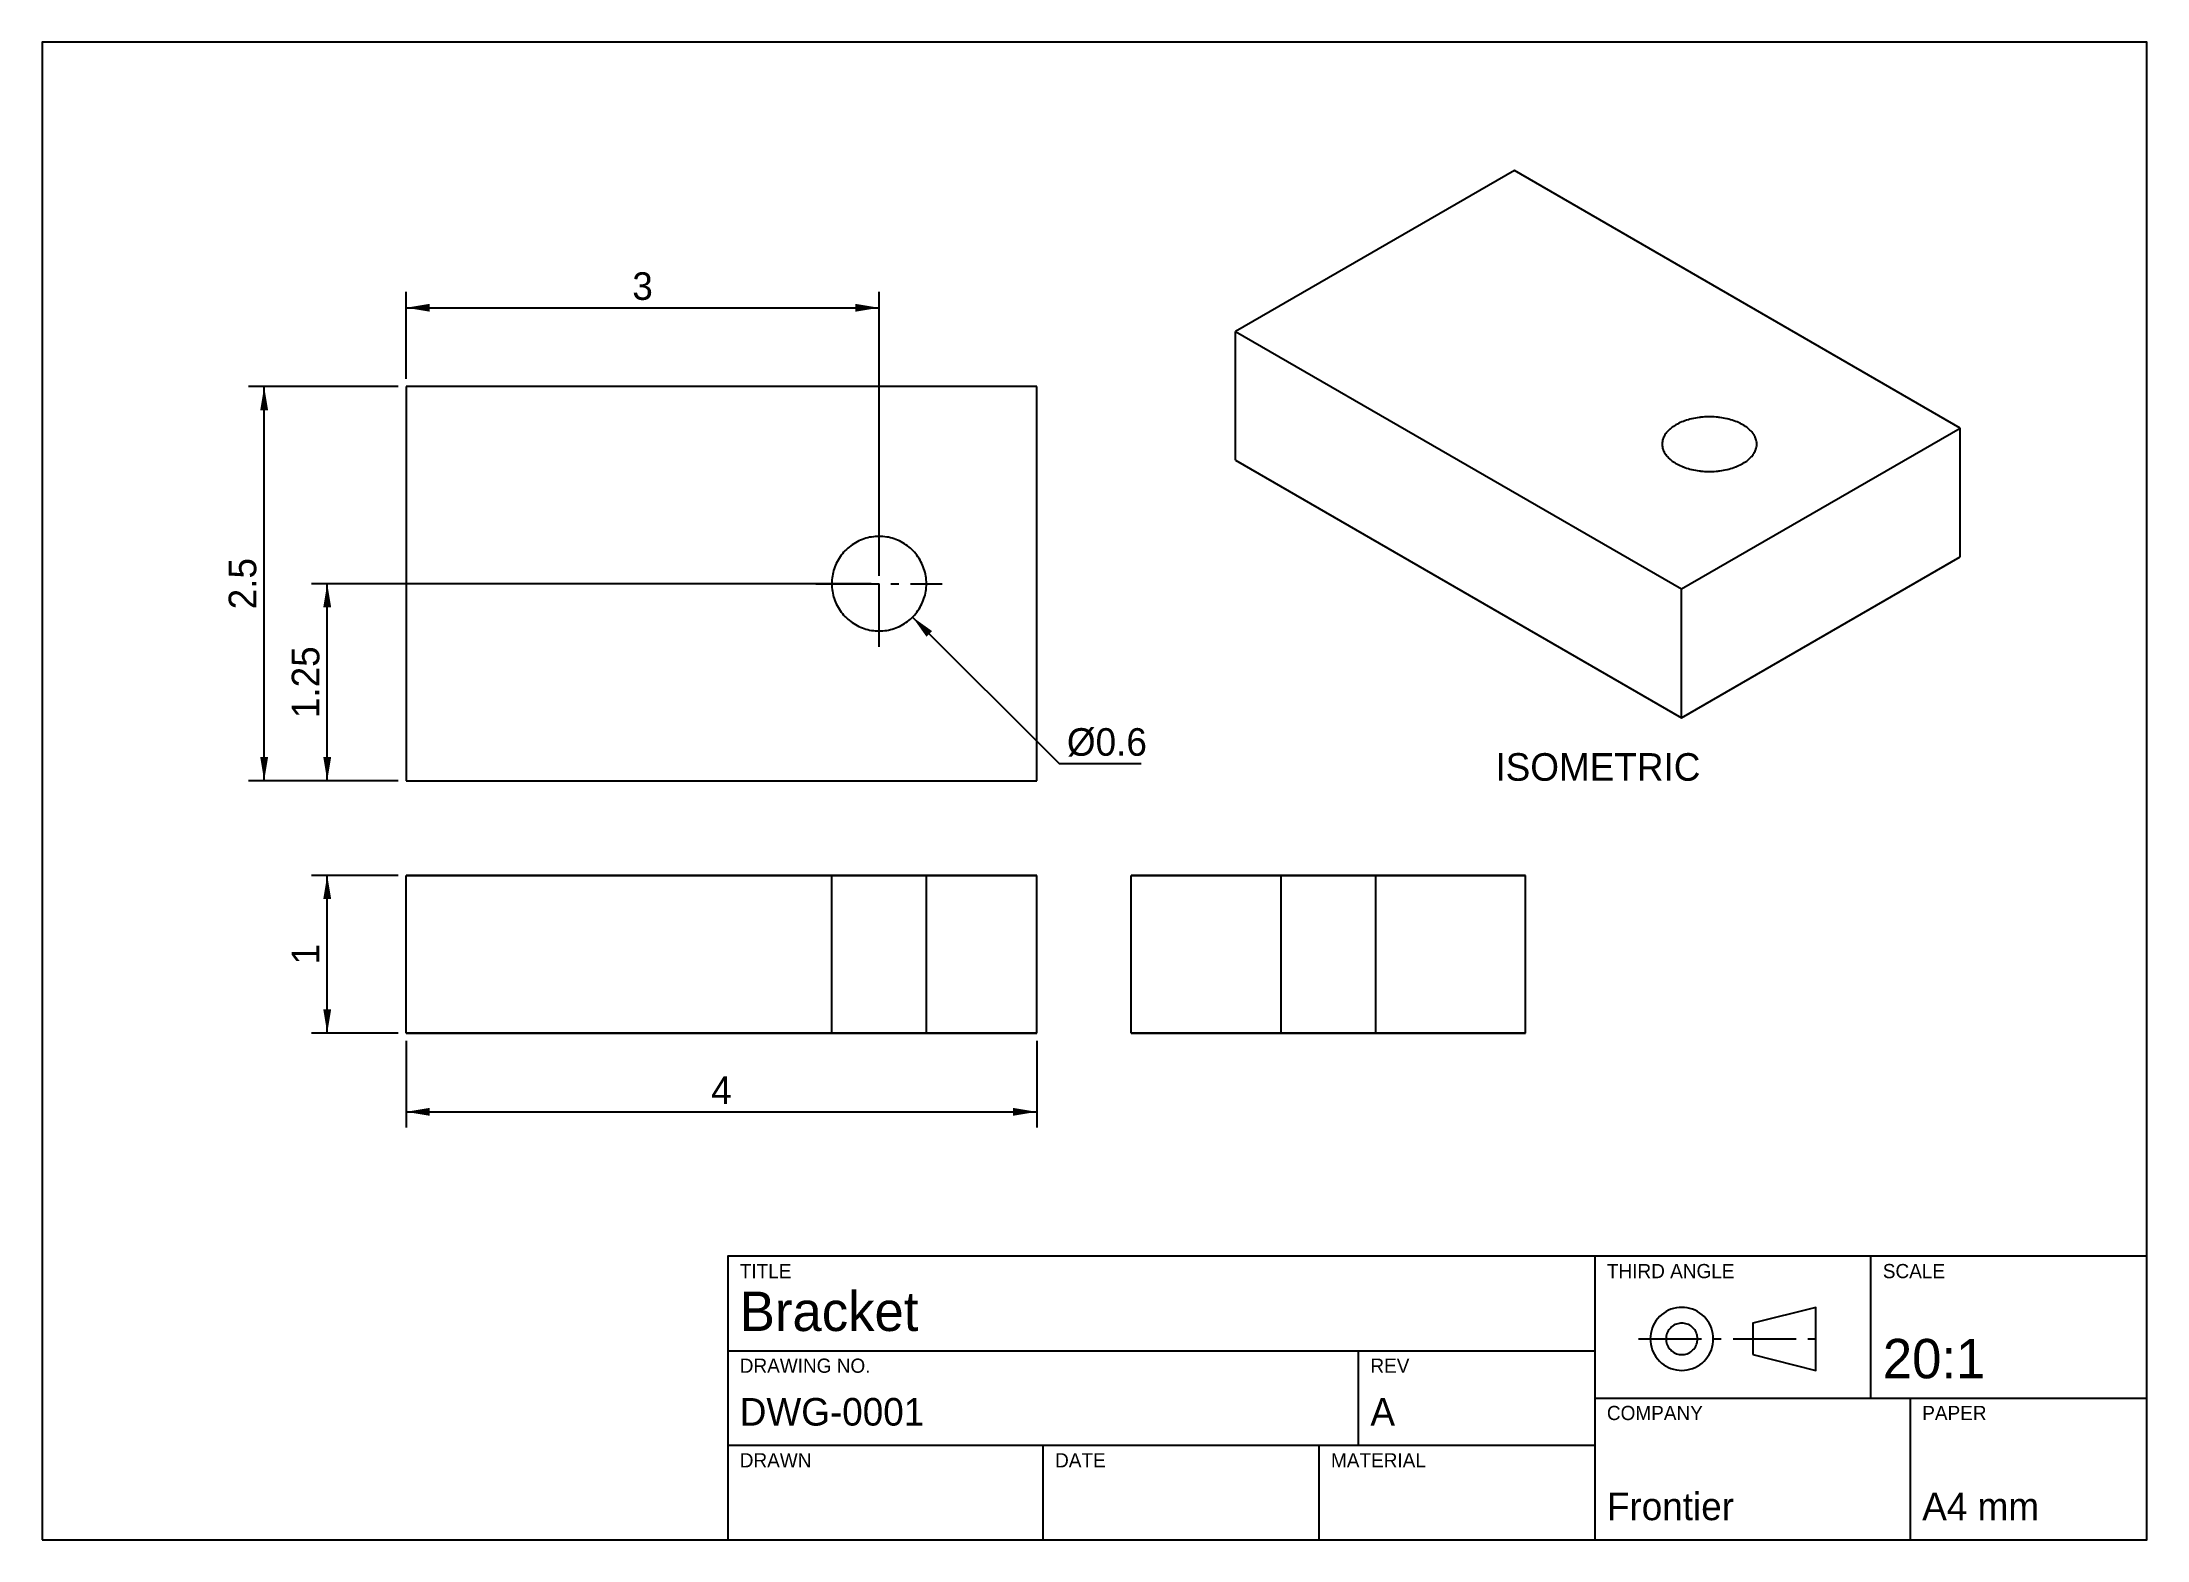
# Model space of a CAD drawing. Extents: x 20 to 287, y 10 to 200.
import ezdxf
from ezdxf.enums import TextEntityAlignment as Align

# ---------------------------------------------------------------- set-up
doc = ezdxf.new("R2010")
doc.units = 0
doc.linetypes.add('CENTER', pattern=[12, 8, -1.5, 1, -1.5])
doc.linetypes.add('HIDDEN', pattern=[4.5, 3, -1.5])
for name, color, linetype in [('BORDER', 7, 'CONTINUOUS'), ('CENTRE', 1, 'CENTER'), ('DIMENSION', 3, 'CONTINUOUS'), ('HIDDEN', 5, 'HIDDEN'), ('TITLE', 7, 'CONTINUOUS'), ('VISIBLE', 7, 'CONTINUOUS')]:
    doc.layers.add(name, color=color, linetype=linetype)
doc.styles.get("Standard").update_dxf_attribs({"font": 'txt', "width": 0.6})

msp = doc.modelspace()

# ---------------------------------------------------------------- linework, layer by layer
at = {"layer": 'BORDER'}
msp.add_lwpolyline([(20, 10), (287, 10), (287, 200), (20, 200), (20, 10)], dxfattribs=at)
at = {"layer": 'CENTRE'}
for p, q in [((126.17, 123.3), (126.17, 139.3)), ((118.17, 131.3), (134.17, 131.3)), ((222.5, 35.5), (246.5, 35.5))]:
    msp.add_line(p, q, dxfattribs=at)
at = {"layer": 'DIMENSION'}
for p, q in [((66.17, 157.3), (66.17, 168.3)), ((126.17, 132.3), (126.17, 168.3)), ((66.17, 166.3), (126.17, 166.3)), ((65.17, 156.3), (46.17, 156.3)), ((48.17, 106.3), (48.17, 156.3)), ((125.17, 131.3), (54.17, 131.3)), ((56.17, 106.3), (56.17, 131.3)), ((65.17, 106.3), (46.17, 106.3)), ((65.17, 106.3), (54.17, 106.3)), ((65.17, 94.3), (54.17, 94.3)), ((56.17, 74.3), (56.17, 94.3)), ((65.17, 74.3), (54.17, 74.3)), ((66.17, 73.3), (66.17, 62.3)), ((146.17, 73.3), (146.17, 62.3)), ((66.17, 64.3), (146.17, 64.3))]:
    msp.add_line(p, q, dxfattribs=at)
msp.add_lwpolyline([(130.42, 127.06), (149, 108.47), (159.4, 108.47)], dxfattribs=at)
for points in [[(66.17, 166.3), (69.17, 165.8), (69.17, 166.8)], [(126.17, 166.3), (123.17, 166.8), (123.17, 165.8)], [(48.17, 156.3), (47.67, 153.3), (48.67, 153.3)], [(56.17, 131.3), (55.67, 128.3), (56.67, 128.3)], [(130.42, 127.06), (132.18, 124.58), (132.89, 125.29)], [(48.17, 106.3), (48.67, 109.3), (47.67, 109.3)], [(56.17, 106.3), (56.67, 109.3), (55.67, 109.3)], [(56.17, 94.3), (55.67, 91.3), (56.67, 91.3)], [(56.17, 74.3), (56.67, 77.3), (55.67, 77.3)], [(66.17, 64.3), (69.17, 63.8), (69.17, 64.8)], [(146.17, 64.3), (143.17, 64.8), (143.17, 63.8)]]:
    msp.add_solid(points, dxfattribs=at)
at = {"layer": 'HIDDEN'}
for points in [[(120.17, 74.3), (120.17, 74.59), (120.17, 74.91), (120.17, 75.22), (120.17, 75.23), (120.17, 75.53), (120.17, 75.84), (120.17, 76.16), (120.17, 76.19), (120.17, 76.47), (120.17, 76.78), (120.17, 77.1), (120.17, 77.14), (120.17, 77.41), (120.17, 77.72), (120.17, 78.04), (120.17, 78.1), (120.17, 78.35), (120.17, 78.66), (120.17, 78.98), (120.17, 79.05), (120.17, 79.29), (120.17, 79.6), (120.17, 79.92), (120.17, 80), (120.17, 80.23), (120.17, 80.54), (120.17, 80.85), (120.17, 80.96), (120.17, 81.17), (120.17, 81.48), (120.17, 81.79), (120.17, 81.91), (120.17, 82.11), (120.17, 82.42), (120.17, 82.73), (120.17, 82.87), (120.17, 83.05), (120.17, 83.36), (120.17, 83.67), (120.17, 83.82), (120.17, 83.99), (120.17, 84.3), (120.17, 84.61), (120.17, 84.78), (120.17, 84.93), (120.17, 85.24), (120.17, 85.55), (120.17, 85.73), (120.17, 85.86), (120.17, 86.18), (120.17, 86.49), (120.17, 86.68), (120.17, 86.8), (120.17, 87.12), (120.17, 87.43), (120.17, 87.64), (120.17, 87.74), (120.17, 88.06), (120.17, 88.37), (120.17, 88.59), (120.17, 88.68), (120.17, 89), (120.17, 89.31), (120.17, 89.55), (120.17, 89.62), (120.17, 89.94), (120.17, 90.25), (120.17, 90.5), (120.17, 90.56), (120.17, 90.87), (120.17, 91.19), (120.17, 91.46), (120.17, 91.5), (120.17, 91.81), (120.17, 92.13), (120.17, 92.41), (120.17, 92.44), (120.17, 92.75), (120.17, 93.07), (120.17, 93.36), (120.17, 93.38), (120.17, 93.69), (120.17, 94.01), (120.17, 94.3)], [(132.17, 74.3), (132.17, 74.59), (132.17, 74.91), (132.17, 75.22), (132.17, 75.23), (132.17, 75.53), (132.17, 75.84), (132.17, 76.16), (132.17, 76.19), (132.17, 76.47), (132.17, 76.78), (132.17, 77.1), (132.17, 77.14), (132.17, 77.41), (132.17, 77.72), (132.17, 78.04), (132.17, 78.1), (132.17, 78.35), (132.17, 78.66), (132.17, 78.98), (132.17, 79.05), (132.17, 79.29), (132.17, 79.6), (132.17, 79.92), (132.17, 80), (132.17, 80.23), (132.17, 80.54), (132.17, 80.85), (132.17, 80.96), (132.17, 81.17), (132.17, 81.48), (132.17, 81.79), (132.17, 81.91), (132.17, 82.11), (132.17, 82.42), (132.17, 82.73), (132.17, 82.87), (132.17, 83.05), (132.17, 83.36), (132.17, 83.67), (132.17, 83.82), (132.17, 83.99), (132.17, 84.3), (132.17, 84.61), (132.17, 84.78), (132.17, 84.93), (132.17, 85.24), (132.17, 85.55), (132.17, 85.73), (132.17, 85.86), (132.17, 86.18), (132.17, 86.49), (132.17, 86.68), (132.17, 86.8), (132.17, 87.12), (132.17, 87.43), (132.17, 87.64), (132.17, 87.74), (132.17, 88.06), (132.17, 88.37), (132.17, 88.59), (132.17, 88.68), (132.17, 89), (132.17, 89.31), (132.17, 89.55), (132.17, 89.62), (132.17, 89.94), (132.17, 90.25), (132.17, 90.5), (132.17, 90.56), (132.17, 90.87), (132.17, 91.19), (132.17, 91.46), (132.17, 91.5), (132.17, 91.81), (132.17, 92.13), (132.17, 92.41), (132.17, 92.44), (132.17, 92.75), (132.17, 93.07), (132.17, 93.36), (132.17, 93.38), (132.17, 93.69), (132.17, 94.01), (132.17, 94.3)], [(177.17, 74.3), (177.17, 74.59), (177.17, 74.91), (177.17, 75.22), (177.17, 75.23), (177.17, 75.53), (177.17, 75.84), (177.17, 76.16), (177.17, 76.19), (177.17, 76.47), (177.17, 76.78), (177.17, 77.1), (177.17, 77.14), (177.17, 77.41), (177.17, 77.72), (177.17, 78.04), (177.17, 78.1), (177.17, 78.35), (177.17, 78.66), (177.17, 78.98), (177.17, 79.05), (177.17, 79.29), (177.17, 79.6), (177.17, 79.92), (177.17, 80), (177.17, 80.23), (177.17, 80.54), (177.17, 80.85), (177.17, 80.96), (177.17, 81.17), (177.17, 81.48), (177.17, 81.79), (177.17, 81.91), (177.17, 82.11), (177.17, 82.42), (177.17, 82.73), (177.17, 82.87), (177.17, 83.05), (177.17, 83.36), (177.17, 83.67), (177.17, 83.82), (177.17, 83.99), (177.17, 84.3), (177.17, 84.61), (177.17, 84.78), (177.17, 84.93), (177.17, 85.24), (177.17, 85.55), (177.17, 85.73), (177.17, 85.86), (177.17, 86.18), (177.17, 86.49), (177.17, 86.68), (177.17, 86.8), (177.17, 87.12), (177.17, 87.43), (177.17, 87.64), (177.17, 87.74), (177.17, 88.06), (177.17, 88.37), (177.17, 88.59), (177.17, 88.68), (177.17, 89), (177.17, 89.31), (177.17, 89.55), (177.17, 89.62), (177.17, 89.94), (177.17, 90.25), (177.17, 90.5), (177.17, 90.56), (177.17, 90.87), (177.17, 91.19), (177.17, 91.46), (177.17, 91.5), (177.17, 91.81), (177.17, 92.13), (177.17, 92.41), (177.17, 92.44), (177.17, 92.75), (177.17, 93.07), (177.17, 93.36), (177.17, 93.38), (177.17, 93.69), (177.17, 94.01), (177.17, 94.3)], [(189.17, 74.3), (189.17, 74.59), (189.17, 74.91), (189.17, 75.22), (189.17, 75.23), (189.17, 75.53), (189.17, 75.84), (189.17, 76.16), (189.17, 76.19), (189.17, 76.47), (189.17, 76.78), (189.17, 77.1), (189.17, 77.14), (189.17, 77.41), (189.17, 77.72), (189.17, 78.04), (189.17, 78.1), (189.17, 78.35), (189.17, 78.66), (189.17, 78.98), (189.17, 79.05), (189.17, 79.29), (189.17, 79.6), (189.17, 79.92), (189.17, 80), (189.17, 80.23), (189.17, 80.54), (189.17, 80.85), (189.17, 80.96), (189.17, 81.17), (189.17, 81.48), (189.17, 81.79), (189.17, 81.91), (189.17, 82.11), (189.17, 82.42), (189.17, 82.73), (189.17, 82.87), (189.17, 83.05), (189.17, 83.36), (189.17, 83.67), (189.17, 83.82), (189.17, 83.99), (189.17, 84.3), (189.17, 84.61), (189.17, 84.78), (189.17, 84.93), (189.17, 85.24), (189.17, 85.55), (189.17, 85.73), (189.17, 85.86), (189.17, 86.18), (189.17, 86.49), (189.17, 86.68), (189.17, 86.8), (189.17, 87.12), (189.17, 87.43), (189.17, 87.64), (189.17, 87.74), (189.17, 88.06), (189.17, 88.37), (189.17, 88.59), (189.17, 88.68), (189.17, 89), (189.17, 89.31), (189.17, 89.55), (189.17, 89.62), (189.17, 89.94), (189.17, 90.25), (189.17, 90.5), (189.17, 90.56), (189.17, 90.87), (189.17, 91.19), (189.17, 91.46), (189.17, 91.5), (189.17, 91.81), (189.17, 92.13), (189.17, 92.41), (189.17, 92.44), (189.17, 92.75), (189.17, 93.07), (189.17, 93.36), (189.17, 93.38), (189.17, 93.69), (189.17, 94.01), (189.17, 94.3)]]:
    msp.add_lwpolyline(points, dxfattribs=at)
at = {"layer": 'TITLE'}
for p, q in [((217, 10), (217, 46)), ((252, 28), (252, 46)), ((107, 34), (217, 34)), ((187, 22), (187, 34)), ((217, 28), (287, 28)), ((257, 10), (257, 28)), ((107, 22), (217, 22)), ((147, 10), (147, 22)), ((182, 10), (182, 22))]:
    msp.add_line(p, q, dxfattribs=at)
for points in [[(107, 10), (287, 10), (287, 46), (107, 46), (107, 10)], [(232, 35.5), (231.98, 35.85), (231.94, 36.19), (231.86, 36.54), (231.76, 36.87), (231.63, 37.19), (231.46, 37.5), (231.28, 37.79), (231.06, 38.07), (230.83, 38.33), (230.57, 38.56), (230.29, 38.78), (230, 38.96), (229.69, 39.13), (229.37, 39.26), (229.04, 39.36), (228.69, 39.44), (228.35, 39.48), (228, 39.5), (227.65, 39.48), (227.31, 39.44), (226.96, 39.36), (226.63, 39.26), (226.31, 39.13), (226, 38.96), (225.71, 38.78), (225.43, 38.56), (225.17, 38.33), (224.94, 38.07), (224.72, 37.79), (224.54, 37.5), (224.37, 37.19), (224.24, 36.87), (224.14, 36.54), (224.06, 36.19), (224.02, 35.85), (224, 35.5), (224.02, 35.15), (224.06, 34.81), (224.14, 34.46), (224.24, 34.13), (224.37, 33.81), (224.54, 33.5), (224.72, 33.21), (224.94, 32.93), (225.17, 32.67), (225.43, 32.44), (225.71, 32.22), (226, 32.04), (226.31, 31.87), (226.63, 31.74), (226.96, 31.64), (227.31, 31.56), (227.65, 31.52), (228, 31.5), (228.35, 31.52), (228.69, 31.56), (229.04, 31.64), (229.37, 31.74), (229.69, 31.87), (230, 32.04), (230.29, 32.22), (230.57, 32.44), (230.83, 32.67), (231.06, 32.93), (231.28, 33.21), (231.46, 33.5), (231.63, 33.81), (231.76, 34.13), (231.86, 34.46), (231.94, 34.81), (231.98, 35.15), (232, 35.5)], [(230, 35.5), (229.99, 35.67), (229.97, 35.85), (229.93, 36.02), (229.88, 36.18), (229.81, 36.35), (229.73, 36.5), (229.64, 36.65), (229.53, 36.79), (229.41, 36.91), (229.29, 37.03), (229.15, 37.14), (229, 37.23), (228.85, 37.31), (228.68, 37.38), (228.52, 37.43), (228.35, 37.47), (228.17, 37.49), (228, 37.5), (227.83, 37.49), (227.65, 37.47), (227.48, 37.43), (227.32, 37.38), (227.15, 37.31), (227, 37.23), (226.85, 37.14), (226.71, 37.03), (226.59, 36.91), (226.47, 36.79), (226.36, 36.65), (226.27, 36.5), (226.19, 36.35), (226.12, 36.18), (226.07, 36.02), (226.03, 35.85), (226.01, 35.67), (226, 35.5), (226.01, 35.33), (226.03, 35.15), (226.07, 34.98), (226.12, 34.82), (226.19, 34.65), (226.27, 34.5), (226.36, 34.35), (226.47, 34.21), (226.59, 34.09), (226.71, 33.97), (226.85, 33.86), (227, 33.77), (227.15, 33.69), (227.32, 33.62), (227.48, 33.57), (227.65, 33.53), (227.83, 33.51), (228, 33.5), (228.17, 33.51), (228.35, 33.53), (228.52, 33.57), (228.68, 33.62), (228.85, 33.69), (229, 33.77), (229.15, 33.86), (229.29, 33.97), (229.41, 34.09), (229.53, 34.21), (229.64, 34.35), (229.73, 34.5), (229.81, 34.65), (229.88, 34.82), (229.93, 34.98), (229.97, 35.15), (229.99, 35.33), (230, 35.5)], [(237, 33.5), (245, 31.5), (245, 39.5), (237, 37.5), (237, 33.5)]]:
    msp.add_lwpolyline(points, dxfattribs=at)
at = {"layer": 'VISIBLE'}
for p, q in [((206.76, 183.7), (171.4, 163.29)), ((263.33, 151.04), (206.76, 183.7)), ((171.4, 163.29), (227.97, 130.63)), ((171.4, 146.96), (171.4, 163.29)), ((146.17, 156.3), (66.17, 156.3)), ((66.17, 156.3), (66.17, 106.3)), ((66.17, 156.3), (66.17, 106.3)), ((146.17, 156.3), (66.17, 156.3)), ((146.17, 106.3), (146.17, 156.3)), ((146.17, 106.3), (146.17, 156.3)), ((227.97, 130.63), (263.33, 151.04)), ((263.33, 134.71), (263.33, 151.04)), ((171.4, 146.96), (227.97, 114.3)), ((227.97, 114.3), (263.33, 134.71)), ((227.97, 114.3), (227.97, 130.63)), ((66.17, 106.3), (146.17, 106.3)), ((66.17, 106.3), (146.17, 106.3)), ((146.17, 94.3), (66.17, 94.3)), ((66.17, 94.3), (146.17, 94.3)), ((66.17, 74.3), (66.17, 94.3)), ((66.17, 74.3), (66.17, 94.3)), ((146.17, 74.3), (146.17, 94.3)), ((146.17, 74.3), (146.17, 94.3)), ((208.17, 94.3), (158.17, 94.3)), ((158.17, 94.3), (208.17, 94.3)), ((158.17, 74.3), (158.17, 94.3)), ((158.17, 74.3), (158.17, 94.3)), ((208.17, 74.3), (208.17, 94.3)), ((208.17, 74.3), (208.17, 94.3)), ((146.17, 74.3), (66.17, 74.3)), ((66.17, 74.3), (146.17, 74.3)), ((208.17, 74.3), (158.17, 74.3)), ((158.17, 74.3), (208.17, 74.3))]:
    msp.add_line(p, q, dxfattribs=at)
for points in [[(235.75, 146.55), (235.92, 146.65), (236.08, 146.76), (236.23, 146.86), (236.37, 146.98), (236.5, 147.08), (236.51, 147.09), (236.64, 147.21), (236.76, 147.33), (236.87, 147.45), (236.98, 147.58), (237.05, 147.67), (237.07, 147.71), (237.16, 147.84), (237.23, 147.97), (237.3, 148.1), (237.36, 148.24), (237.39, 148.32), (237.41, 148.38), (237.45, 148.51), (237.48, 148.65), (237.5, 148.79), (237.51, 148.93), (237.51, 149), (237.51, 149.07), (237.5, 149.21), (237.48, 149.35), (237.45, 149.49), (237.41, 149.62), (237.39, 149.68), (237.36, 149.76), (237.3, 149.9), (237.23, 150.03), (237.16, 150.16), (237.07, 150.29), (237.05, 150.33), (236.98, 150.42), (236.87, 150.55), (236.76, 150.67), (236.64, 150.79), (236.51, 150.91), (236.5, 150.92), (236.37, 151.02), (236.23, 151.14), (236.08, 151.24), (235.92, 151.35), (235.75, 151.45), (235.57, 151.55), (235.39, 151.64), (235.21, 151.73), (235.01, 151.81), (234.84, 151.88), (234.81, 151.89), (234.61, 151.96), (234.4, 152.03), (234.19, 152.1), (233.97, 152.16), (233.8, 152.2), (233.75, 152.21), (233.52, 152.26), (233.29, 152.31), (233.06, 152.35), (232.82, 152.38), (232.68, 152.4), (232.59, 152.41), (232.35, 152.43), (232.11, 152.45), (231.87, 152.46), (231.63, 152.46), (231.51, 152.46), (231.39, 152.46), (231.14, 152.46), (230.9, 152.45), (230.66, 152.43), (230.42, 152.41), (230.34, 152.4), (230.19, 152.38), (229.95, 152.35), (229.72, 152.31), (229.49, 152.26), (229.27, 152.21), (229.21, 152.2), (229.04, 152.16), (228.83, 152.1), (228.61, 152.03), (228.4, 151.96), (228.2, 151.89), (228.17, 151.88), (228, 151.81), (227.81, 151.73), (227.62, 151.64), (227.44, 151.55), (227.26, 151.45), (227.1, 151.35), (226.94, 151.24), (226.78, 151.14), (226.64, 151.02), (226.52, 150.92), (226.5, 150.91), (226.37, 150.79), (226.25, 150.67), (226.14, 150.55), (226.03, 150.42), (225.96, 150.33), (225.94, 150.29), (225.85, 150.16), (225.78, 150.03), (225.71, 149.9), (225.65, 149.76), (225.62, 149.68), (225.6, 149.62), (225.57, 149.49), (225.54, 149.35), (225.52, 149.21), (225.51, 149.07), (225.51, 149), (225.51, 148.93), (225.52, 148.79), (225.54, 148.65), (225.57, 148.51), (225.6, 148.38), (225.62, 148.32), (225.65, 148.24), (225.71, 148.1), (225.78, 147.97), (225.85, 147.84), (225.94, 147.71), (225.96, 147.67), (226.03, 147.58), (226.14, 147.45), (226.25, 147.33), (226.37, 147.21), (226.5, 147.09), (226.52, 147.08), (226.64, 146.98), (226.78, 146.86), (226.94, 146.76), (227.1, 146.65), (227.26, 146.55), (227.44, 146.45), (227.62, 146.36), (227.81, 146.27), (228, 146.19), (228.17, 146.12), (228.2, 146.11), (228.4, 146.04), (228.61, 145.97), (228.83, 145.9), (229.04, 145.84), (229.21, 145.8), (229.27, 145.79), (229.49, 145.74), (229.72, 145.69), (229.95, 145.65), (230.19, 145.62), (230.34, 145.6), (230.42, 145.59), (230.66, 145.57), (230.9, 145.55), (231.14, 145.54), (231.39, 145.54), (231.51, 145.54), (231.63, 145.54), (231.87, 145.54), (232.11, 145.55), (232.35, 145.57), (232.59, 145.59), (232.68, 145.6), (232.82, 145.62), (233.06, 145.65), (233.29, 145.69), (233.52, 145.74), (233.75, 145.79), (233.8, 145.8), (233.97, 145.84), (234.19, 145.9), (234.4, 145.97), (234.61, 146.04), (234.81, 146.11), (234.84, 146.12), (235.01, 146.19), (235.21, 146.27), (235.39, 146.36), (235.57, 146.45), (235.75, 146.55)], [(132.17, 131.3), (132.17, 131.54), (132.15, 131.78), (132.13, 132.02), (132.1, 132.26), (132.05, 132.5), (132, 132.73), (131.94, 132.97), (131.87, 133.2), (131.78, 133.43), (131.69, 133.65), (131.59, 133.87), (131.49, 134.09), (131.37, 134.3), (131.24, 134.51), (131.11, 134.71), (130.97, 134.9), (130.82, 135.09), (130.66, 135.28), (130.5, 135.46), (130.33, 135.63), (130.15, 135.79), (129.97, 135.95), (129.78, 136.1), (129.58, 136.24), (129.38, 136.37), (129.17, 136.5), (128.96, 136.61), (128.75, 136.72), (128.53, 136.82), (128.3, 136.91), (128.07, 136.99), (127.84, 137.06), (127.61, 137.12), (127.37, 137.18), (127.14, 137.22), (126.9, 137.26), (126.66, 137.28), (126.42, 137.29), (126.17, 137.3), (125.93, 137.29), (125.69, 137.28), (125.45, 137.26), (125.21, 137.22), (124.97, 137.18), (124.74, 137.12), (124.5, 137.06), (124.27, 136.99), (124.05, 136.91), (123.82, 136.82), (123.6, 136.72), (123.39, 136.61), (123.17, 136.5), (122.97, 136.37), (122.77, 136.24), (122.57, 136.1), (122.38, 135.95), (122.2, 135.79), (122.02, 135.63), (121.85, 135.46), (121.68, 135.28), (121.53, 135.09), (121.38, 134.9), (121.24, 134.71), (121.1, 134.51), (120.98, 134.3), (120.86, 134.09), (120.75, 133.87), (120.65, 133.65), (120.56, 133.43), (120.48, 133.2), (120.41, 132.97), (120.35, 132.73), (120.3, 132.5), (120.25, 132.26), (120.22, 132.02), (120.19, 131.78), (120.18, 131.54), (120.17, 131.3), (120.18, 131.06), (120.19, 130.82), (120.22, 130.58), (120.25, 130.34), (120.3, 130.1), (120.35, 129.86), (120.41, 129.63), (120.48, 129.4), (120.56, 129.17), (120.65, 128.95), (120.75, 128.73), (120.86, 128.51), (120.98, 128.3), (121.1, 128.09), (121.24, 127.89), (121.38, 127.69), (121.53, 127.5), (121.68, 127.32), (121.85, 127.14), (122.02, 126.97), (122.2, 126.81), (122.38, 126.65), (122.57, 126.5), (122.77, 126.36), (122.97, 126.23), (123.17, 126.1), (123.39, 125.99), (123.6, 125.88), (123.82, 125.78), (124.05, 125.69), (124.27, 125.61), (124.5, 125.54), (124.74, 125.47), (124.97, 125.42), (125.21, 125.38), (125.45, 125.34), (125.69, 125.32), (125.93, 125.3), (126.17, 125.3), (126.42, 125.3), (126.66, 125.32), (126.9, 125.34), (127.14, 125.38), (127.37, 125.42), (127.61, 125.47), (127.84, 125.54), (128.07, 125.61), (128.3, 125.69), (128.53, 125.78), (128.75, 125.88), (128.96, 125.99), (129.17, 126.1), (129.38, 126.23), (129.58, 126.36), (129.78, 126.5), (129.97, 126.65), (130.15, 126.81), (130.33, 126.97), (130.5, 127.14), (130.66, 127.32), (130.82, 127.5), (130.97, 127.69), (131.11, 127.89), (131.24, 128.09), (131.37, 128.3), (131.49, 128.51), (131.59, 128.73), (131.69, 128.95), (131.78, 129.17), (131.87, 129.4), (131.94, 129.63), (132, 129.86), (132.05, 130.1), (132.1, 130.34), (132.13, 130.58), (132.15, 130.82), (132.17, 131.06), (132.17, 131.3)], [(132.17, 131.3), (132.17, 131.54), (132.15, 131.78), (132.13, 132.02), (132.1, 132.26), (132.05, 132.5), (132, 132.73), (131.94, 132.97), (131.87, 133.2), (131.78, 133.43), (131.69, 133.65), (131.59, 133.87), (131.49, 134.09), (131.37, 134.3), (131.24, 134.51), (131.11, 134.71), (130.97, 134.9), (130.82, 135.09), (130.66, 135.28), (130.5, 135.46), (130.33, 135.63), (130.15, 135.79), (129.97, 135.95), (129.78, 136.1), (129.58, 136.24), (129.38, 136.37), (129.17, 136.5), (128.96, 136.61), (128.75, 136.72), (128.53, 136.82), (128.3, 136.91), (128.07, 136.99), (127.84, 137.06), (127.61, 137.12), (127.37, 137.18), (127.14, 137.22), (126.9, 137.26), (126.66, 137.28), (126.42, 137.29), (126.17, 137.3), (125.93, 137.29), (125.69, 137.28), (125.45, 137.26), (125.21, 137.22), (124.97, 137.18), (124.74, 137.12), (124.5, 137.06), (124.27, 136.99), (124.05, 136.91), (123.82, 136.82), (123.6, 136.72), (123.39, 136.61), (123.17, 136.5), (122.97, 136.37), (122.77, 136.24), (122.57, 136.1), (122.38, 135.95), (122.2, 135.79), (122.02, 135.63), (121.85, 135.46), (121.68, 135.28), (121.53, 135.09), (121.38, 134.9), (121.24, 134.71), (121.1, 134.51), (120.98, 134.3), (120.86, 134.09), (120.75, 133.87), (120.65, 133.65), (120.56, 133.43), (120.48, 133.2), (120.41, 132.97), (120.35, 132.73), (120.3, 132.5), (120.25, 132.26), (120.22, 132.02), (120.19, 131.78), (120.18, 131.54), (120.17, 131.3), (120.18, 131.06), (120.19, 130.82), (120.22, 130.58), (120.25, 130.34), (120.3, 130.1), (120.35, 129.86), (120.41, 129.63), (120.48, 129.4), (120.56, 129.17), (120.65, 128.95), (120.75, 128.73), (120.86, 128.51), (120.98, 128.3), (121.1, 128.09), (121.24, 127.89), (121.38, 127.69), (121.53, 127.5), (121.68, 127.32), (121.85, 127.14), (122.02, 126.97), (122.2, 126.81), (122.38, 126.65), (122.57, 126.5), (122.77, 126.36), (122.97, 126.23), (123.17, 126.1), (123.39, 125.99), (123.6, 125.88), (123.82, 125.78), (124.05, 125.69), (124.27, 125.61), (124.5, 125.54), (124.74, 125.47), (124.97, 125.42), (125.21, 125.38), (125.45, 125.34), (125.69, 125.32), (125.93, 125.3), (126.17, 125.3), (126.42, 125.3), (126.66, 125.32), (126.9, 125.34), (127.14, 125.38), (127.37, 125.42), (127.61, 125.47), (127.84, 125.54), (128.07, 125.61), (128.3, 125.69), (128.53, 125.78), (128.75, 125.88), (128.96, 125.99), (129.17, 126.1), (129.38, 126.23), (129.58, 126.36), (129.78, 126.5), (129.97, 126.65), (130.15, 126.81), (130.33, 126.97), (130.5, 127.14), (130.66, 127.32), (130.82, 127.5), (130.97, 127.69), (131.11, 127.89), (131.24, 128.09), (131.37, 128.3), (131.49, 128.51), (131.59, 128.73), (131.69, 128.95), (131.78, 129.17), (131.87, 129.4), (131.94, 129.63), (132, 129.86), (132.05, 130.1), (132.1, 130.34), (132.13, 130.58), (132.15, 130.82), (132.17, 131.06), (132.17, 131.3)], [(132.17, 94.3), (132.17, 94.3), (132.15, 94.3), (132.13, 94.3), (132.1, 94.3), (132.05, 94.3), (132, 94.3), (131.99, 94.3), (131.94, 94.3), (131.87, 94.3), (131.78, 94.3), (131.69, 94.3), (131.59, 94.3), (131.49, 94.3), (131.43, 94.3), (131.37, 94.3), (131.24, 94.3), (131.11, 94.3), (130.97, 94.3), (130.82, 94.3), (130.66, 94.3), (130.55, 94.3), (130.5, 94.3), (130.33, 94.3), (130.15, 94.3), (129.97, 94.3), (129.78, 94.3), (129.58, 94.3), (129.39, 94.3), (129.38, 94.3), (129.17, 94.3), (128.96, 94.3), (128.75, 94.3), (128.53, 94.3), (128.3, 94.3), (128.07, 94.3), (128.03, 94.3), (127.84, 94.3), (127.61, 94.3), (127.37, 94.3), (127.14, 94.3), (126.9, 94.3), (126.66, 94.3), (126.55, 94.3), (126.42, 94.3), (126.17, 94.3), (125.93, 94.3), (125.69, 94.3), (125.45, 94.3), (125.21, 94.3), (125.05, 94.3), (124.97, 94.3), (124.74, 94.3), (124.5, 94.3), (124.27, 94.3), (124.05, 94.3), (123.82, 94.3), (123.62, 94.3), (123.6, 94.3), (123.39, 94.3), (123.17, 94.3), (122.97, 94.3), (122.77, 94.3), (122.57, 94.3), (122.38, 94.3), (122.35, 94.3), (122.2, 94.3), (122.02, 94.3), (121.85, 94.3), (121.68, 94.3), (121.53, 94.3), (121.38, 94.3), (121.32, 94.3), (121.24, 94.3), (121.1, 94.3), (120.98, 94.3), (120.86, 94.3), (120.75, 94.3), (120.65, 94.3), (120.6, 94.3), (120.56, 94.3), (120.48, 94.3), (120.41, 94.3), (120.35, 94.3), (120.3, 94.3), (120.25, 94.3), (120.22, 94.3), (120.22, 94.3), (120.19, 94.3), (120.18, 94.3), (120.17, 94.3), (120.18, 94.3), (120.19, 94.3), (120.22, 94.3), (120.22, 94.3), (120.25, 94.3), (120.3, 94.3), (120.35, 94.3), (120.41, 94.3), (120.48, 94.3), (120.56, 94.3), (120.6, 94.3), (120.65, 94.3), (120.75, 94.3), (120.86, 94.3), (120.98, 94.3), (121.1, 94.3), (121.24, 94.3), (121.32, 94.3), (121.38, 94.3), (121.53, 94.3), (121.68, 94.3), (121.85, 94.3), (122.02, 94.3), (122.2, 94.3), (122.35, 94.3), (122.38, 94.3), (122.57, 94.3), (122.77, 94.3), (122.97, 94.3), (123.17, 94.3), (123.39, 94.3), (123.6, 94.3), (123.62, 94.3), (123.82, 94.3), (124.05, 94.3), (124.27, 94.3), (124.5, 94.3), (124.74, 94.3), (124.97, 94.3), (125.05, 94.3), (125.21, 94.3), (125.45, 94.3), (125.69, 94.3), (125.93, 94.3), (126.17, 94.3), (126.42, 94.3), (126.55, 94.3), (126.66, 94.3), (126.9, 94.3), (127.14, 94.3), (127.37, 94.3), (127.61, 94.3), (127.84, 94.3), (128.03, 94.3), (128.07, 94.3), (128.3, 94.3), (128.53, 94.3), (128.75, 94.3), (128.96, 94.3), (129.17, 94.3), (129.38, 94.3), (129.39, 94.3), (129.58, 94.3), (129.78, 94.3), (129.97, 94.3), (130.15, 94.3), (130.33, 94.3), (130.5, 94.3), (130.55, 94.3), (130.66, 94.3), (130.82, 94.3), (130.97, 94.3), (131.11, 94.3), (131.24, 94.3), (131.37, 94.3), (131.43, 94.3), (131.49, 94.3), (131.59, 94.3), (131.69, 94.3), (131.78, 94.3), (131.87, 94.3), (131.94, 94.3), (131.99, 94.3), (132, 94.3), (132.05, 94.3), (132.1, 94.3), (132.13, 94.3), (132.15, 94.3), (132.17, 94.3), (132.17, 94.3)], [(183.17, 94.3), (183.42, 94.3), (183.66, 94.3), (183.9, 94.3), (184.14, 94.3), (184.37, 94.3), (184.61, 94.3), (184.67, 94.3), (184.84, 94.3), (185.07, 94.3), (185.3, 94.3), (185.53, 94.3), (185.75, 94.3), (185.96, 94.3), (186.06, 94.3), (186.17, 94.3), (186.38, 94.3), (186.58, 94.3), (186.78, 94.3), (186.97, 94.3), (187.15, 94.3), (187.28, 94.3), (187.33, 94.3), (187.5, 94.3), (187.66, 94.3), (187.82, 94.3), (187.97, 94.3), (188.11, 94.3), (188.24, 94.3), (188.24, 94.3), (188.37, 94.3), (188.49, 94.3), (188.59, 94.3), (188.69, 94.3), (188.78, 94.3), (188.87, 94.3), (188.88, 94.3), (188.94, 94.3), (189, 94.3), (189.05, 94.3), (189.1, 94.3), (189.13, 94.3), (189.15, 94.3), (189.16, 94.3), (189.17, 94.3), (189.17, 94.3), (189.17, 94.3), (189.15, 94.3), (189.13, 94.3), (189.1, 94.3), (189.07, 94.3), (189.05, 94.3), (189, 94.3), (188.94, 94.3), (188.87, 94.3), (188.78, 94.3), (188.69, 94.3), (188.6, 94.3), (188.59, 94.3), (188.49, 94.3), (188.37, 94.3), (188.24, 94.3), (188.11, 94.3), (187.97, 94.3), (187.82, 94.3), (187.8, 94.3), (187.66, 94.3), (187.5, 94.3), (187.33, 94.3), (187.15, 94.3), (186.97, 94.3), (186.78, 94.3), (186.7, 94.3), (186.58, 94.3), (186.38, 94.3), (186.17, 94.3), (185.96, 94.3), (185.75, 94.3), (185.53, 94.3), (185.38, 94.3), (185.3, 94.3), (185.07, 94.3), (184.84, 94.3), (184.61, 94.3), (184.37, 94.3), (184.14, 94.3), (183.93, 94.3), (183.9, 94.3), (183.66, 94.3), (183.42, 94.3), (183.17, 94.3), (182.93, 94.3), (182.69, 94.3), (182.45, 94.3), (182.42, 94.3), (182.21, 94.3), (181.97, 94.3), (181.74, 94.3), (181.5, 94.3), (181.27, 94.3), (181.05, 94.3), (180.97, 94.3), (180.82, 94.3), (180.6, 94.3), (180.39, 94.3), (180.17, 94.3), (179.97, 94.3), (179.77, 94.3), (179.65, 94.3), (179.57, 94.3), (179.38, 94.3), (179.2, 94.3), (179.02, 94.3), (178.85, 94.3), (178.68, 94.3), (178.55, 94.3), (178.53, 94.3), (178.38, 94.3), (178.24, 94.3), (178.1, 94.3), (177.98, 94.3), (177.86, 94.3), (177.75, 94.3), (177.74, 94.3), (177.65, 94.3), (177.56, 94.3), (177.48, 94.3), (177.41, 94.3), (177.35, 94.3), (177.3, 94.3), (177.28, 94.3), (177.25, 94.3), (177.22, 94.3), (177.19, 94.3), (177.18, 94.3), (177.17, 94.3), (177.18, 94.3), (177.19, 94.3), (177.19, 94.3), (177.22, 94.3), (177.25, 94.3), (177.3, 94.3), (177.35, 94.3), (177.41, 94.3), (177.47, 94.3), (177.48, 94.3), (177.56, 94.3), (177.65, 94.3), (177.75, 94.3), (177.86, 94.3), (177.98, 94.3), (178.1, 94.3), (178.11, 94.3), (178.24, 94.3), (178.38, 94.3), (178.53, 94.3), (178.68, 94.3), (178.85, 94.3), (179.02, 94.3), (179.07, 94.3), (179.2, 94.3), (179.38, 94.3), (179.57, 94.3), (179.77, 94.3), (179.97, 94.3), (180.17, 94.3), (180.28, 94.3), (180.39, 94.3), (180.6, 94.3), (180.82, 94.3), (181.05, 94.3), (181.27, 94.3), (181.5, 94.3), (181.68, 94.3), (181.74, 94.3), (181.97, 94.3), (182.21, 94.3), (182.45, 94.3), (182.69, 94.3), (182.93, 94.3), (183.17, 94.3)], [(132.17, 74.3), (132.17, 74.3), (132.15, 74.3), (132.13, 74.3), (132.1, 74.3), (132.05, 74.3), (132, 74.3), (131.99, 74.3), (131.94, 74.3), (131.87, 74.3), (131.78, 74.3), (131.69, 74.3), (131.59, 74.3), (131.49, 74.3), (131.43, 74.3), (131.37, 74.3), (131.24, 74.3), (131.11, 74.3), (130.97, 74.3), (130.82, 74.3), (130.66, 74.3), (130.55, 74.3), (130.5, 74.3), (130.33, 74.3), (130.15, 74.3), (129.97, 74.3), (129.78, 74.3), (129.58, 74.3), (129.39, 74.3), (129.38, 74.3), (129.17, 74.3), (128.96, 74.3), (128.75, 74.3), (128.53, 74.3), (128.3, 74.3), (128.07, 74.3), (128.03, 74.3), (127.84, 74.3), (127.61, 74.3), (127.37, 74.3), (127.14, 74.3), (126.9, 74.3), (126.66, 74.3), (126.55, 74.3), (126.42, 74.3), (126.17, 74.3), (125.93, 74.3), (125.69, 74.3), (125.45, 74.3), (125.21, 74.3), (125.05, 74.3), (124.97, 74.3), (124.74, 74.3), (124.5, 74.3), (124.27, 74.3), (124.05, 74.3), (123.82, 74.3), (123.62, 74.3), (123.6, 74.3), (123.39, 74.3), (123.17, 74.3), (122.97, 74.3), (122.77, 74.3), (122.57, 74.3), (122.38, 74.3), (122.35, 74.3), (122.2, 74.3), (122.02, 74.3), (121.85, 74.3), (121.68, 74.3), (121.53, 74.3), (121.38, 74.3), (121.32, 74.3), (121.24, 74.3), (121.1, 74.3), (120.98, 74.3), (120.86, 74.3), (120.75, 74.3), (120.65, 74.3), (120.6, 74.3), (120.56, 74.3), (120.48, 74.3), (120.41, 74.3), (120.35, 74.3), (120.3, 74.3), (120.25, 74.3), (120.22, 74.3), (120.22, 74.3), (120.19, 74.3), (120.18, 74.3), (120.17, 74.3), (120.18, 74.3), (120.19, 74.3), (120.22, 74.3), (120.22, 74.3), (120.25, 74.3), (120.3, 74.3), (120.35, 74.3), (120.41, 74.3), (120.48, 74.3), (120.56, 74.3), (120.6, 74.3), (120.65, 74.3), (120.75, 74.3), (120.86, 74.3), (120.98, 74.3), (121.1, 74.3), (121.24, 74.3), (121.32, 74.3), (121.38, 74.3), (121.53, 74.3), (121.68, 74.3), (121.85, 74.3), (122.02, 74.3), (122.2, 74.3), (122.35, 74.3), (122.38, 74.3), (122.57, 74.3), (122.77, 74.3), (122.97, 74.3), (123.17, 74.3), (123.39, 74.3), (123.6, 74.3), (123.62, 74.3), (123.82, 74.3), (124.05, 74.3), (124.27, 74.3), (124.5, 74.3), (124.74, 74.3), (124.97, 74.3), (125.05, 74.3), (125.21, 74.3), (125.45, 74.3), (125.69, 74.3), (125.93, 74.3), (126.17, 74.3), (126.42, 74.3), (126.55, 74.3), (126.66, 74.3), (126.9, 74.3), (127.14, 74.3), (127.37, 74.3), (127.61, 74.3), (127.84, 74.3), (128.03, 74.3), (128.07, 74.3), (128.3, 74.3), (128.53, 74.3), (128.75, 74.3), (128.96, 74.3), (129.17, 74.3), (129.38, 74.3), (129.39, 74.3), (129.58, 74.3), (129.78, 74.3), (129.97, 74.3), (130.15, 74.3), (130.33, 74.3), (130.5, 74.3), (130.55, 74.3), (130.66, 74.3), (130.82, 74.3), (130.97, 74.3), (131.11, 74.3), (131.24, 74.3), (131.37, 74.3), (131.43, 74.3), (131.49, 74.3), (131.59, 74.3), (131.69, 74.3), (131.78, 74.3), (131.87, 74.3), (131.94, 74.3), (131.99, 74.3), (132, 74.3), (132.05, 74.3), (132.1, 74.3), (132.13, 74.3), (132.15, 74.3), (132.17, 74.3), (132.17, 74.3)], [(183.17, 74.3), (183.42, 74.3), (183.66, 74.3), (183.9, 74.3), (184.14, 74.3), (184.37, 74.3), (184.61, 74.3), (184.67, 74.3), (184.84, 74.3), (185.07, 74.3), (185.3, 74.3), (185.53, 74.3), (185.75, 74.3), (185.96, 74.3), (186.06, 74.3), (186.17, 74.3), (186.38, 74.3), (186.58, 74.3), (186.78, 74.3), (186.97, 74.3), (187.15, 74.3), (187.28, 74.3), (187.33, 74.3), (187.5, 74.3), (187.66, 74.3), (187.82, 74.3), (187.97, 74.3), (188.11, 74.3), (188.24, 74.3), (188.24, 74.3), (188.37, 74.3), (188.49, 74.3), (188.59, 74.3), (188.69, 74.3), (188.78, 74.3), (188.87, 74.3), (188.88, 74.3), (188.94, 74.3), (189, 74.3), (189.05, 74.3), (189.1, 74.3), (189.13, 74.3), (189.15, 74.3), (189.16, 74.3), (189.17, 74.3), (189.17, 74.3), (189.17, 74.3), (189.15, 74.3), (189.13, 74.3), (189.1, 74.3), (189.07, 74.3), (189.05, 74.3), (189, 74.3), (188.94, 74.3), (188.87, 74.3), (188.78, 74.3), (188.69, 74.3), (188.6, 74.3), (188.59, 74.3), (188.49, 74.3), (188.37, 74.3), (188.24, 74.3), (188.11, 74.3), (187.97, 74.3), (187.82, 74.3), (187.8, 74.3), (187.66, 74.3), (187.5, 74.3), (187.33, 74.3), (187.15, 74.3), (186.97, 74.3), (186.78, 74.3), (186.7, 74.3), (186.58, 74.3), (186.38, 74.3), (186.17, 74.3), (185.96, 74.3), (185.75, 74.3), (185.53, 74.3), (185.38, 74.3), (185.3, 74.3), (185.07, 74.3), (184.84, 74.3), (184.61, 74.3), (184.37, 74.3), (184.14, 74.3), (183.93, 74.3), (183.9, 74.3), (183.66, 74.3), (183.42, 74.3), (183.17, 74.3), (182.93, 74.3), (182.69, 74.3), (182.45, 74.3), (182.42, 74.3), (182.21, 74.3), (181.97, 74.3), (181.74, 74.3), (181.5, 74.3), (181.27, 74.3), (181.05, 74.3), (180.97, 74.3), (180.82, 74.3), (180.6, 74.3), (180.39, 74.3), (180.17, 74.3), (179.97, 74.3), (179.77, 74.3), (179.65, 74.3), (179.57, 74.3), (179.38, 74.3), (179.2, 74.3), (179.02, 74.3), (178.85, 74.3), (178.68, 74.3), (178.55, 74.3), (178.53, 74.3), (178.38, 74.3), (178.24, 74.3), (178.1, 74.3), (177.98, 74.3), (177.86, 74.3), (177.75, 74.3), (177.74, 74.3), (177.65, 74.3), (177.56, 74.3), (177.48, 74.3), (177.41, 74.3), (177.35, 74.3), (177.3, 74.3), (177.28, 74.3), (177.25, 74.3), (177.22, 74.3), (177.19, 74.3), (177.18, 74.3), (177.17, 74.3), (177.18, 74.3), (177.19, 74.3), (177.19, 74.3), (177.22, 74.3), (177.25, 74.3), (177.3, 74.3), (177.35, 74.3), (177.41, 74.3), (177.47, 74.3), (177.48, 74.3), (177.56, 74.3), (177.65, 74.3), (177.75, 74.3), (177.86, 74.3), (177.98, 74.3), (178.1, 74.3), (178.11, 74.3), (178.24, 74.3), (178.38, 74.3), (178.53, 74.3), (178.68, 74.3), (178.85, 74.3), (179.02, 74.3), (179.07, 74.3), (179.2, 74.3), (179.38, 74.3), (179.57, 74.3), (179.77, 74.3), (179.97, 74.3), (180.17, 74.3), (180.28, 74.3), (180.39, 74.3), (180.6, 74.3), (180.82, 74.3), (181.05, 74.3), (181.27, 74.3), (181.5, 74.3), (181.68, 74.3), (181.74, 74.3), (181.97, 74.3), (182.21, 74.3), (182.45, 74.3), (182.69, 74.3), (182.93, 74.3), (183.17, 74.3)]]:
    msp.add_lwpolyline(points, dxfattribs=at)

# ---------------------------------------------------------------- texts
at = {"layer": 'DIMENSION'}
for s, p in [('3', (96.17, 167.3)), ('4', (106.17, 65.3))]:
    msp.add_text(s, height=3.5, dxfattribs=at).set_placement(p, align=Align.CENTER)
for s, p in [('2.5', (47.17, 131.3)), ('1.25', (55.17, 118.8)), ('1', (55.17, 84.3))]:
    msp.add_text(s, height=3.5, rotation=90, dxfattribs=at).set_placement(p, align=Align.CENTER)
msp.add_text('%%c0.6', height=3.5, dxfattribs=at).set_placement((150, 109.47))
at = {"layer": 'TITLE'}
msp.add_text('ISOMETRIC', height=3.5, dxfattribs=at).set_placement((217.36, 106.3), align=Align.CENTER)
for s, height, p in [('TITLE', 1.8, (108.5, 43.2)), ('THIRD ANGLE', 1.8, (218.5, 43.2)), ('SCALE', 1.8, (253.5, 43.2)), ('Bracket', 5, (108.5, 36.5)), ('20:1', 5, (253.5, 30.5)), ('DRAWING NO.', 1.8, (108.5, 31.2)), ('REV', 1.8, (188.5, 31.2)), ('DWG-0001', 3.5, (108.5, 24.5)), ('A', 3.5, (188.5, 24.5)), ('COMPANY', 1.8, (218.5, 25.2)), ('PAPER', 1.8, (258.5, 25.2)), ('DRAWN', 1.8, (108.5, 19.2)), ('DATE', 1.8, (148.5, 19.2)), ('MATERIAL', 1.8, (183.5, 19.2)), ('Frontier', 3.5, (218.5, 12.5)), ('A4 mm', 3.5, (258.5, 12.5))]:
    msp.add_text(s, height=height, dxfattribs=at).set_placement(p)

doc.saveas('drawing.dxf')
